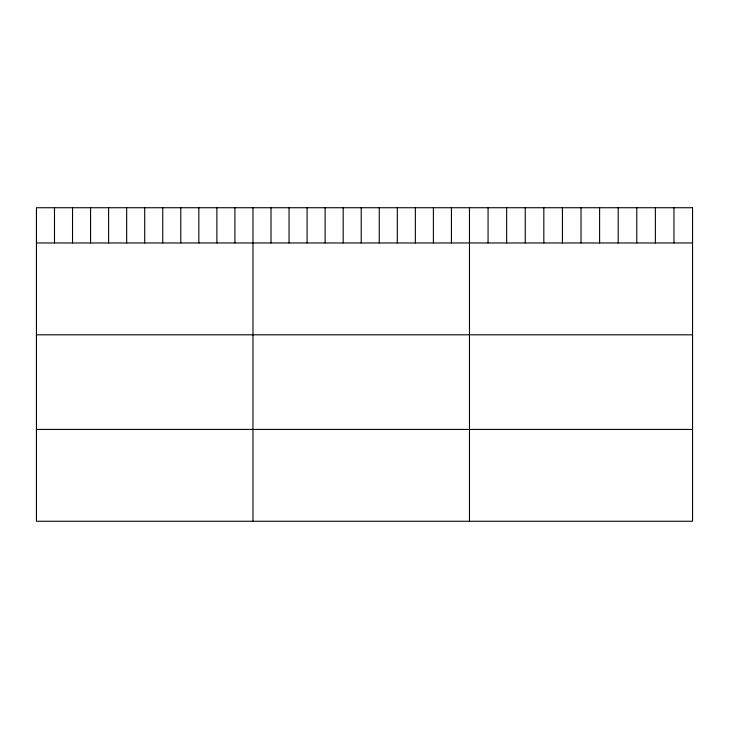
<?xml version="1.0" encoding="UTF-8"?>
<svg xmlns="http://www.w3.org/2000/svg" width="729" height="729" viewBox="0 0 729 729"><rect width="100%" height="100%" fill="white"/><g stroke="black" fill="none" stroke-linecap="round" stroke-linejoin="round"><path stroke-width="1.09" d="M36.45 242.967L692.55 242.967M36.45 334.811L692.55 334.811M36.45 429.427L692.55 429.427M673.961 207.738L673.961 242.967M655.371 207.738L655.371 242.967M636.781 207.738L636.781 242.967M618.192 207.738L618.192 242.967M599.602 207.738L599.602 242.967M581.013 207.738L581.013 242.967M562.423 207.738L562.423 242.967M543.834 207.738L543.834 242.967M525.245 207.738L525.245 242.967M506.655 207.738L506.655 242.967M488.066 207.738L488.066 242.967M469.476 207.738L469.476 521.262M451.433 207.738L451.433 242.967M433.391 207.738L433.391 242.967M415.348 207.738L415.348 242.967M397.305 207.738L397.305 242.967M379.262 207.738L379.262 242.967M361.219 207.738L361.219 242.967M343.177 207.738L343.177 242.967M325.134 207.738L325.134 242.967M307.091 207.738L307.091 242.967M289.048 207.738L289.048 242.967M271.006 207.738L271.006 242.967M252.963 207.738L252.963 521.262M234.92 207.738L234.92 242.967M216.877 207.738L216.877 242.967M198.835 207.738L198.835 242.967M180.792 207.738L180.792 242.967M162.749 207.738L162.749 242.967M144.707 207.738L144.707 242.967M126.664 207.738L126.664 242.967M108.621 207.738L108.621 242.967M90.578 207.738L90.578 242.967M72.535 207.738L72.535 242.967M54.493 207.738L54.493 242.967M692.55 207.738L36.45 207.738L36.45 521.262L692.55 521.262L692.55 207.738"/></g></svg>
